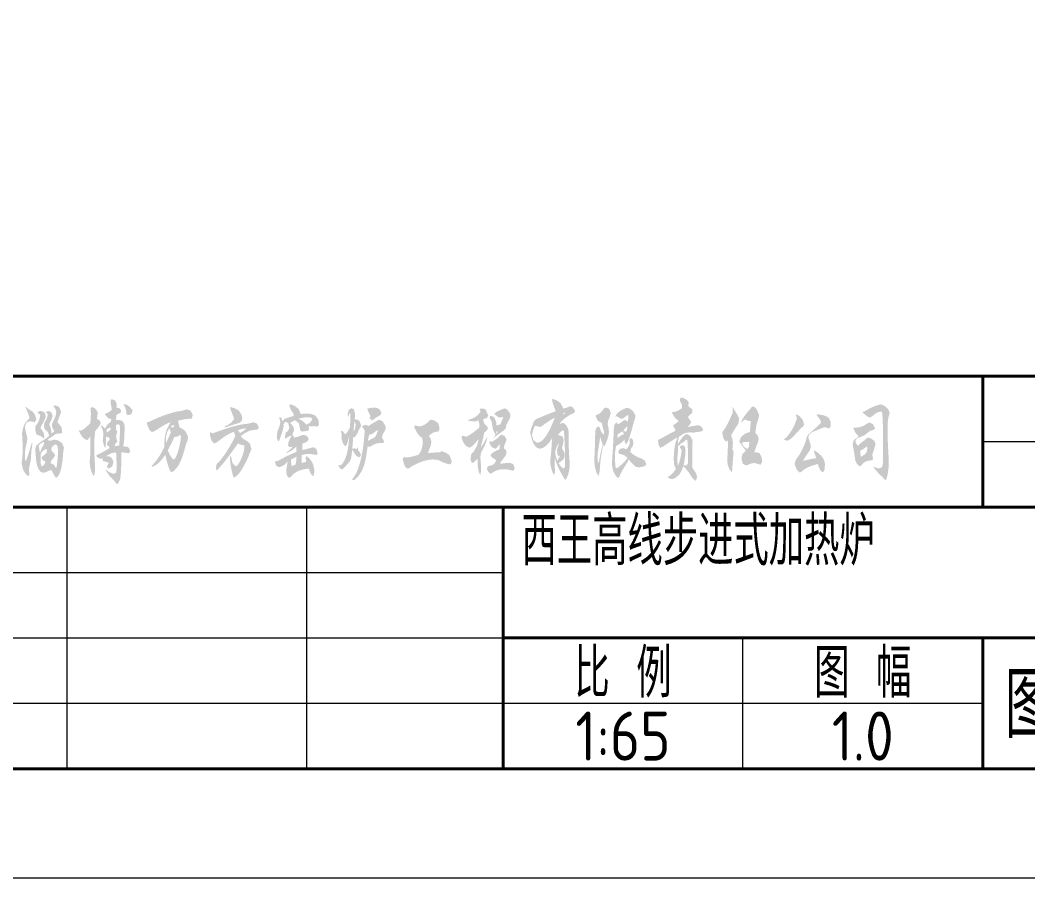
# Model space of a CAD drawing. Header units: millimetres. Extents: x 188205 to 604756, y -401673 to 15123.
# Drawn here: x 392002 to 398011, y -145146 to -140035 of the extents above; entities that cross this region are included whole.
import ezdxf
from ezdxf.enums import TextEntityAlignment as Align

# ---------------------------------------------------------------- set-up
doc = ezdxf.new("R2010")
doc.units = ezdxf.units.MM
doc.header["$LTSCALE"] = 500
for name, color, linetype, lineweight in [('SHI', 7, 'Continuous', 40), ('WEN', 3, 'Continuous', 20), ('XI', 2, 'Continuous', 20)]:
    doc.layers.add(name, color=color, linetype=linetype, lineweight=lineweight)
doc.styles.add('GB', font='gbenor.shx', dxfattribs={"bigfont": 'gbcbig.shx'})

# ---------------------------------------------------------------- blocks, each defined once
blk = doc.blocks.new('A$C2E9364A1')
h = blk.add_hatch(color=256)
h.paths.add_polyline_path([(118.2, 235.1), (114.1, 240.2), (115.4, 245.3), (117.7, 249.3), (128.1, 268.9), (133.4, 279.3), (135.9, 288.7), (130.6, 303.6), (128.6, 305.9), (115.6, 311), (106.2, 308.4), (101.7, 303.1), (107.3, 299.8), (113.1, 292.7), (113.1, 292), (108.5, 272.9), (107.8, 270.1), (99.6, 256.2), (94.1, 249.8), (92.5, 240.4), (92.8, 231.1), (96.6, 215.8), (105.5, 210.5), (113.6, 208.7), (121.2, 202.9), (126.8, 198.6), (130.3, 204.2), (126.3, 221.9)])
h.paths.add_polyline_path([(151.7, 251.6), (150.1, 256.4), (150.4, 258.2), (158.8, 274.4), (163.8, 290.2), (158.8, 304.6), (148.1, 310.2), (138.7, 307.9), (134.7, 304.4), (137.7, 302.9), (142.3, 300.6), (144, 295.3), (140.5, 280.8), (134.4, 269.1), (130.1, 262.8), (128.3, 250.6), (129.8, 237.1), (135.9, 232.3), (145.1, 223.2), (149.6, 208.7), (146.3, 205.9), (133.9, 196.3), (122, 188.7), (116.9, 185.4), (155.2, 188.2), (149.4, 189.4), (142.3, 191.5), (148.1, 196.5), (159.8, 204.2), (162.8, 205.9), (175.3, 215.8), (179.1, 217.6), (192.5, 218.1), (159.3, 218.4), (156.5, 237.9)])
h.paths.add_polyline_path([(189.5, 256.9), (184.1, 264.3), (187.2, 276.2), (196.3, 299.1), (198.1, 306.9), (198.1, 308.4), (191.2, 324.4), (186.7, 328.7), (173.5, 333.1), (168.7, 332.3), (166.9, 330), (168.9, 327.7), (175, 319.1), (178.8, 306.2), (175.8, 290.2), (175.5, 288.9), (168.4, 272.7), (167.1, 270.6), (160.3, 255.4), (162.8, 241.5), (167.9, 231.8), (170.4, 228.8), (167.6, 224.7), (159.3, 218.4), (192.5, 218.1), (200.9, 219.9), (202.9, 223.7), (200.4, 242.7), (199.6, 244.8)])
h.paths.add_polyline_path([(90.5, 296.5), (82.4, 307.4), (68.9, 315.8), (63.6, 319.6), (53.5, 327.5), (52.7, 326.2), (54, 322.9), (54.7, 321.9), (61.6, 304.6), (66.7, 290.2), (69.2, 283.3), (66.1, 276.7), (60.6, 271.7), (69.2, 268.4), (81.9, 266.6), (90, 264.3), (96.8, 273.9), (96.6, 278)])
h.paths.add_polyline_path([(59.8, 201.6), (55.2, 221.2), (53, 228.8), (50.4, 246.8), (50.4, 247.5), (56.8, 263.3), (69.2, 268.4), (60.6, 271.7), (50.9, 261.2), (45.3, 248.6), (41.3, 234.6), (38.2, 218.9), (39.8, 200.1), (39.8, 197.8), (40.5, 181.6), (40.8, 156.2), (40.8, 153.9), (40.3, 128.3), (39, 115.9), (37, 99.1), (52.7, 104.9), (51.2, 113.6), (50.4, 131.8), (50.4, 136.2), (52.4, 156.5), (53, 160.8), (57.3, 178.5), (60.1, 196.5)])
h.paths.add_polyline_path([(73.8, 108.2), (75, 116.6), (76, 135.9), (76, 140.7), (78.6, 159.5), (80.9, 176), (79.8, 181.8), (77.8, 178.5), (76.6, 173.7), (71.7, 156.7), (65.1, 136.4), (59.8, 119.7), (55.2, 107.5), (52.7, 104.9), (37, 99.1), (37.2, 94.3), (41.5, 75), (44.6, 67.4), (53.2, 52.7), (63.1, 43.8), (67.2, 46.1), (68.4, 51.1), (67.7, 58.8), (66.7, 70.2), (69.2, 85.7), (70, 88.7)])
h.paths.add_polyline_path([(209, 153.2), (210, 159.5), (210, 160.5), (203.4, 177), (177.3, 174.5), (183.6, 166.9), (186.2, 148.6), (185.7, 134.1), (183.6, 110.5), (181.9, 94), (180.1, 80.3), (177.5, 77.3), (104, 76.5), (105.2, 73.5), (157.5, 68.7), (160.3, 66.6), (161.8, 63.3), (169.9, 47.8), (175.8, 38.2), (178.6, 36.7), (188.5, 47.1), (194.3, 59.5), (199.9, 80.3), (201.1, 87.2), (204.2, 106.5), (206, 125.5), (206.7, 137.4)])
h.paths.add_polyline_path([(147.1, 65.4), (157.5, 68.7), (105.2, 73.5), (115.1, 61.3), (127.8, 57.2), (135.4, 59.8)], flags=17)
h.paths.add_polyline_path([(115.4, 93.5), (114.9, 99.6), (114.1, 120.2), (114.6, 130.8), (111.8, 138.7), (108.3, 157.7), (106.7, 167.6), (112.1, 176), (114.6, 177), (128.8, 184.9), (116.9, 185.4), (106.7, 177.3), (102.4, 173.2), (96.8, 169.1), (92.3, 152.6), (93.8, 138.7), (95.3, 120.9), (95.6, 112.8), (98.4, 93.5), (104, 76.5), (177.5, 77.3), (119.2, 82.6)])
h.paths.add_polyline_path([(177.3, 174.5), (203.4, 177), (199.6, 181.3), (186.7, 189.4), (184.6, 190.2), (171.5, 193), (164.9, 192), (155.2, 188.2), (116.9, 185.4), (128.8, 184.9), (127.3, 171.4), (126.8, 170.9), (119.2, 159.2), (139, 154.7), (140.2, 146.8), (138.7, 138.9), (127, 128.5), (117.4, 120.7), (122.2, 111), (122.5, 110.5), (134.7, 102.4), (134.9, 101.6), (128.6, 90), (119.2, 82.6), (177.5, 77.3), (172.7, 84.1), (169.4, 90.2), (155.5, 97.1), (157.7, 106.7), (158.3, 107.5), (169.2, 120.2), (173.5, 128), (169.2, 137.9), (161.3, 146.3), (158, 150.1), (158.8, 154.2), (160.3, 161), (164.3, 166.9), (175.5, 173.7)])
h.paths.add_polyline_path([(139, 154.7), (119.2, 159.2), (111.8, 138.7), (114.6, 130.8), (118.4, 140.5), (127, 150.6)], flags=17)
h = blk.add_hatch(color=256)
h.paths.add_polyline_path([(356.7, 251.6), (360.7, 260.2), (357.7, 269.9), (357.4, 270.9), (345, 278.3), (346, 284.6), (348.3, 301.6), (347.8, 305.7), (343.5, 313.3), (336.9, 321.9), (329.5, 325.2), (322.2, 326), (319.1, 320.4), (319.9, 314), (320.4, 298), (319.9, 283.6), (318.4, 261), (316.8, 259.5), (304.4, 247.5), (294, 238.2), (290.7, 235.6), (279, 229.5), (338.2, 228.3), (349.1, 241.5)])
h.paths.add_polyline_path([(338.2, 228.3), (279, 229.5), (275, 231.1), (271.9, 232.3), (270.9, 231.1), (278.3, 215.1), (283.4, 207.2), (293.5, 196.5), (304.7, 190.7), (306.7, 191.5), (317.9, 206.2), (335.9, 207.2)])
h.paths.add_polyline_path([(335.9, 207.2), (317.9, 206.2), (317.9, 189.9), (318.1, 170.2), (318.1, 151.6), (317.9, 135.4), (316.8, 120.2), (315.6, 104.2), (315.6, 101.1), (317.4, 81.9), (321.9, 63.6), (324.5, 56.7), (331.1, 44.5), (335.9, 52.4), (336.1, 52.9), (337.7, 72.5), (337.7, 73.2), (337.1, 89.5), (335.9, 112.8), (334.9, 128), (334.1, 147.6), (333.9, 167.4), (333.9, 169.4), (334.4, 187.4)])
h.paths.add_polyline_path([(439.7, 320.4), (438.6, 320.9), (425.2, 324.4), (426.5, 337.1), (426.5, 340.2), (418.9, 353.9), (406.9, 358.4), (401.6, 356.7), (400.8, 344.5), (403.4, 330.5), (405.7, 322.1), (405.2, 314), (389.9, 302.9), (380.5, 299.1), (378.8, 299.1), (377.2, 298.3), (379.5, 294.2), (393.5, 279), (403.6, 277.7), (403.1, 267.3), (397.5, 263.3), (431.3, 256.4), (437.4, 253.1), (439.7, 244.2), (439.4, 229.8), (438.9, 211), (437.9, 190.7), (436.6, 168.9), (432.3, 168.6), (418.1, 166.1), (452.6, 165.1), (455.6, 184.1), (456.7, 194), (457.9, 216.6), (458.2, 228), (458.7, 244.2), (457.7, 256.2), (450.3, 268.9), (439.7, 272.7), (423.7, 273.4), (424.4, 292.5), (428.5, 296.3), (441.7, 302.9), (444.2, 310)])
h.paths.add_polyline_path([(489.4, 316.1), (477.7, 329), (470.6, 333.8), (459.7, 338.6), (454.6, 336.9), (456.4, 332.3), (461.2, 324.4), (465.5, 308.4), (465.3, 303.1), (466.1, 298.3), (468.3, 295), (473.2, 293.7), (486.1, 297.3), (490.9, 309.5)])
h.paths.add_polyline_path([(384.3, 230), (387.6, 237.7), (378.3, 238.2), (372.9, 244.5), (361.3, 253.1), (362.8, 245), (368.1, 234.9), (371.7, 218.4), (385.9, 221.9)])
h.paths.add_polyline_path([(425.2, 214.8), (428.5, 226.2), (422.9, 235.1), (422.9, 252.4), (431.3, 256.4), (397.5, 263.3), (386.1, 251.6), (402.1, 243), (401.3, 233.8), (398.3, 231.6), (385.9, 221.9), (371.7, 218.4), (370.4, 200.9), (369.1, 189.7), (369.1, 189.2), (373.2, 170.7), (378.8, 158.2), (380, 160.8), (381.8, 176.2), (382.8, 205.7)])
h.paths.add_polyline_path([(386.1, 251.6), (378.3, 238.2), (387.6, 237.7), (402.1, 243)], flags=17)
h.paths.add_polyline_path([(423.7, 205.4), (425.2, 214.8), (382.8, 205.7), (395.8, 200.6), (397.8, 193), (388.4, 183.3), (386.6, 176), (386.9, 171.9), (395.8, 163.3), (395.3, 157.7), (380, 148.3), (365.6, 140.2), (423.7, 140), (424.7, 122.4), (425.5, 102.7), (425.7, 85.1), (425.7, 73.7), (424.2, 58), (414.8, 53.4), (442.2, 44.5), (443.5, 61.6), (444.5, 83.1), (445, 109.5), (445, 140.7), (445.2, 140.7), (481.3, 145), (477.7, 157), (469.6, 164.3), (467.6, 164.8), (452.6, 165.1), (418.1, 166.1), (420.9, 178), (428.8, 184.4), (426.2, 193)])
h.paths.add_polyline_path([(402.1, 136.4), (410.7, 138.7), (423.7, 140), (365.6, 140.2), (353.9, 134.4), (345, 130.8), (341.7, 126.3), (349.1, 118.9), (369.9, 116.9), (368.4, 109.5), (371.4, 104.9), (384.3, 101.9), (394.2, 97.6), (387.9, 88.4), (386.6, 84.1), (388.2, 78), (391.7, 75.5), (394, 75.5), (406.4, 82.1), (407.4, 83.4), (412.8, 100.1), (412.5, 103.9), (404.6, 119.2), (397.8, 123.7), (383.8, 125.5), (388.4, 129.3)])
h.paths.add_polyline_path([(369.9, 116.9), (349.1, 118.9), (362, 114.6)], flags=17)
h.paths.add_polyline_path([(440.4, 32.6), (442.2, 44.5), (414.8, 53.4), (412, 53.7), (398.6, 58.3), (391.5, 62.8), (378.5, 73), (380.3, 69.7), (389.9, 54.2), (399.8, 41), (410.2, 30.6), (415, 26.3), (424.7, 12.8), (427.5, 10.3), (428.8, 10.5), (438.1, 25.5)])
h.paths.add_polyline_path([(481.3, 145), (445.2, 140.7), (460.5, 140.2), (472.4, 137.2), (475.9, 136.4)])
h = blk.add_hatch(color=256)
h.paths.add_polyline_path([(1179.6, 298), (1178.6, 302.4), (1171.2, 317.6), (1159.8, 328.2), (1147.9, 334.6), (1136.7, 337.6), (1132.9, 333.8), (1137, 320.6), (1139.5, 315.3), (1149.4, 300.1), (1151.4, 290.9), (1150.2, 290.4), (1134.4, 284.8), (1123.8, 281.8), (1112.3, 277.5), (1156, 272.9), (1156.2, 272.9), (1167.9, 263.3), (1172.7, 258.7), (1175.5, 244.2), (1178.3, 229.5), (1185.4, 226), (1186.7, 226), (1200.7, 228.3), (1212.6, 231.1), (1213.8, 234.6), (1211.8, 247.3), (1230.3, 247.8), (1235.9, 249.1), (1204, 254.1), (1202.9, 254.7), (1191.5, 265.8), (1186.7, 269.6), (1170.2, 279), (1171, 279), (1185.7, 282.3), (1199.1, 284.3), (1212.1, 284.8), (1244.8, 284.8), (1236.4, 293.5)])
h.paths.add_polyline_path([(1109, 242.7), (1110.1, 250.1), (1108.5, 255.7), (1116.9, 266.6), (1105.8, 268.1), (1099.7, 282.6), (1094.1, 286.4), (1092, 283.1), (1094.1, 273.4), (1096.4, 264.8), (1092.3, 246.5), (1091.8, 245), (1085.2, 228.5), (1084.4, 227.2), (1081.9, 207.7), (1082.4, 196.8), (1088, 185.9), (1090, 187.2), (1091.8, 189.4), (1097.9, 206.9), (1105.8, 230.8)])
h.paths.add_polyline_path([(1152.9, 233.1), (1149.1, 246.8), (1141, 256.9), (1136.7, 261.8), (1141.3, 264.8), (1156, 272.9), (1112.3, 277.5), (1105.8, 268.1), (1116.9, 266.6), (1120.7, 264.3), (1128.6, 260.7), (1131.6, 248.6), (1132.9, 242), (1129.1, 230.3), (1118.9, 221.9), (1118.7, 221.7), (1114.9, 204.7), (1116.4, 196.5), (1120, 198.3), (1126.6, 203.4), (1140.8, 210.5), (1145.8, 215.1), (1147.1, 220.4), (1150.7, 224.7)])
h.paths.add_polyline_path([(1252.4, 274.4), (1244.8, 284.8), (1212.1, 284.8), (1223.2, 282.6), (1227, 275.5), (1218.9, 264), (1216.1, 261.5), (1204, 254.1), (1235.9, 249.1), (1241.3, 247.5), (1246.8, 246), (1251.7, 248.6), (1254.2, 255.7)])
h.paths.add_polyline_path([(1223.2, 298), (1215.6, 298.8), (1201.4, 299.3), (1193, 299.3), (1179.6, 298), (1236.4, 293.5)], flags=17)
h.paths.add_polyline_path([(1205.7, 207.7), (1203.7, 209), (1190.5, 212.8), (1185.2, 211.8), (1180.9, 209.7), (1167.9, 204.9), (1153.7, 200.9), (1212.8, 195.8)], flags=17)
h.paths.add_polyline_path([(1206.5, 185.1), (1212.8, 195.8), (1153.7, 200.9), (1145.8, 215.1), (1140.8, 210.5), (1141.3, 206.9), (1133.9, 193), (1129.3, 181.8), (1127.8, 168.1), (1161.3, 164.6), (1161.6, 162.5), (1162.6, 143), (1185.9, 150.1), (1186.7, 163.3), (1185.9, 176.8), (1195.1, 179.5)])
h.paths.add_polyline_path([(1161.3, 164.6), (1146.6, 164.3), (1141, 157), (1126.8, 144.5), (1121.2, 138.7), (1123.5, 138.2), (1124.3, 138.4), (1138.2, 146), (1149.9, 154.2)])
h.paths.add_polyline_path([(1127.8, 168.1), (1135.2, 162.8), (1146.6, 164.3), (1161.3, 164.6)])
h.paths.add_polyline_path([(1201.2, 133.9), (1213.3, 134.9), (1248.9, 135.6), (1248.9, 136.7), (1244, 154.2), (1233.1, 162.5), (1185.9, 150.1), (1162.6, 143), (1150.2, 137.9), (1135.4, 131.3), (1121.7, 125), (1162.6, 123), (1162.1, 109.8), (1158.8, 91.2), (1183.1, 97.8), (1183.1, 109), (1183.9, 130.1), (1186.4, 130.6)])
h.paths.add_polyline_path([(1150.7, 117.4), (1162.6, 123), (1121.7, 125), (1109.3, 118.6), (1097.6, 112.6), (1087.2, 106.5), (1082.4, 104.7), (1125.8, 103.2), (1125.3, 94), (1121.5, 74.5), (1120.2, 63.8), (1120.2, 61.6), (1124.3, 43.8), (1133.2, 36.2), (1143.6, 44.5), (1146.6, 48.6), (1155.2, 56.5), (1166.1, 63.1), (1179.3, 68.1), (1194.8, 72.2), (1212.8, 74.7), (1143.1, 84.4), (1141.5, 91.2), (1139.2, 111.3)])
h.paths.add_polyline_path([(1125.8, 103.2), (1082.4, 104.7), (1079.9, 105.4), (1077.8, 106.2), (1074.3, 101.6), (1079.1, 86.7), (1090, 80.3), (1092.6, 80.6), (1106.5, 85.9), (1114.4, 91.2)])
h.paths.add_polyline_path([(1225.3, 102.9), (1215.6, 116.1), (1214.9, 116.9), (1203.4, 126), (1200.1, 119.2), (1201.4, 101.1), (1196.8, 100.9), (1183.1, 97.8), (1158.8, 91.2), (1151.7, 88.2), (1143.1, 84.4), (1212.8, 74.7), (1216.6, 62.8), (1223.5, 49.4), (1230.8, 43.3), (1231.6, 43.5), (1235.7, 59.8), (1234.9, 72.5), (1230.6, 91.2)])
h.paths.add_polyline_path([(1248.9, 135.6), (1213.3, 134.9), (1219.7, 134.6), (1232.6, 132.6), (1244.8, 130.3)], flags=17)
h = blk.add_hatch(color=256)
h.paths.add_polyline_path([(2254.7, 319.9), (2251.4, 328.7), (2243.3, 342.7), (2238.7, 347), (2225.5, 355.1), (2224.3, 355.4), (2211.3, 359.5), (2208.5, 356.9), (2212.3, 341.2), (2213.1, 338.6), (2219.5, 321.9), (2223.8, 309.5), (2217.2, 306.9), (2204.5, 302.1), (2191, 296.8), (2176.6, 290.9), (2254.5, 293.5), (2256.2, 301.6), (2261.3, 303.6), (2301.2, 304.4), (2302.9, 311.5)])
h.paths.add_polyline_path([(2283.1, 330), (2281.6, 329.8), (2281.6, 329.5), (2272, 325.2), (2254.7, 319.9), (2302.9, 311.5), (2294.8, 324.4)])
h.paths.add_polyline_path([(2203, 273.2), (2220.2, 283.8), (2274.5, 289.4), (2285.2, 295.8), (2295.3, 300.6), (2301.2, 304.4), (2261.3, 303.6), (2262.3, 302.4), (2254.5, 293.5), (2176.6, 290.9), (2142.8, 276.7), (2133.2, 265.8), (2129.9, 254.1), (2142.1, 249.8), (2149.9, 247.5), (2159.6, 245), (2169, 249.1), (2169.7, 249.8), (2177.8, 256.2), (2188.7, 263.8)])
h.paths.add_polyline_path([(2137.2, 246.5), (2142.1, 249.8), (2129.9, 254.1), (2123.5, 239.4), (2120, 223.7), (2120.7, 216.1), (2126.1, 195), (2132.2, 178.8), (2148.9, 180.8), (2145.9, 181.1), (2133.9, 190.2), (2132.2, 193), (2127.1, 209.5), (2127.1, 212.3), (2131.1, 231.1)])
h.paths.add_polyline_path([(2197.1, 181.3), (2209, 198.3), (2182.9, 206.2), (2171.5, 192), (2160.1, 183.6), (2148.9, 180.8), (2132.2, 178.8), (2140.5, 165.8), (2146.4, 160.5), (2159.1, 156.2), (2163.6, 156.5), (2174.3, 160.5), (2185.4, 168.9)])
h.paths.add_polyline_path([(2268.2, 249.8), (2259.3, 259.2), (2250.2, 261.8), (2240.5, 255.4), (2209, 254.9), (2201.4, 238.2), (2193.6, 223.2), (2185.4, 209.7), (2232.9, 210.2), (2233.7, 212), (2243.8, 225.2), (2253.5, 231.6), (2275.3, 236.6)])
h.paths.add_polyline_path([(2277.6, 220.7), (2275.3, 236.6), (2253.5, 231.6), (2257, 228.3), (2257.3, 228), (2258.5, 216.1), (2260.3, 188.2), (2260.8, 178), (2261.6, 157.7), (2261.8, 138.2), (2262.1, 119.7), (2261.8, 94.3), (2261.3, 81.1), (2257.8, 74.5), (2280.1, 70.9), (2281.6, 89.2), (2281.6, 91.5), (2280.3, 113.1), (2279.1, 127.5), (2278.1, 146.3), (2278.1, 146.8), (2277.3, 164.1), (2277.3, 186.4), (2277.3, 204.9)])
h.paths.add_polyline_path([(2249.9, 270.6), (2261.6, 280.3), (2274.5, 289.4), (2220.2, 283.8), (2216.4, 273.2), (2209, 254.9), (2240.5, 255.4), (2245.6, 266.6)], flags=17)
h.paths.add_polyline_path([(2228.6, 165.8), (2236.5, 178.8), (2208.5, 188.7), (2206.8, 160.5), (2205.2, 138.7), (2203.7, 123.5), (2202.4, 114.3), (2201.4, 100.1), (2202.2, 92.3), (2207.3, 70.7), (2210.3, 60.3), (2216.9, 49.4), (2221, 58.3), (2221, 58.8), (2220.2, 80.1), (2220.2, 82.6), (2219.5, 101.9), (2219.2, 122.2), (2224.8, 122.2), (2222, 138.9), (2222.7, 148.1)])
h.paths.add_polyline_path([(2280.1, 70.9), (2257.8, 74.5), (2248.1, 80.3), (2245.1, 83.1), (2235.7, 97.6), (2238.5, 98.9), (2230.9, 106.7), (2224.8, 122.2), (2219.2, 122.2), (2223.5, 107.2), (2230.1, 89.2), (2231.9, 85.1), (2239.2, 69.4), (2248.1, 52.7), (2254.2, 41.8), (2261.1, 30.6), (2263.9, 28.6), (2266.4, 30.3), (2274.8, 49.4), (2275.5, 51.7)])
h.paths.add_polyline_path([(2259, 118.4), (2261.1, 130.1), (2240.8, 127.8), (2241.5, 127), (2240.8, 124.5), (2230.9, 106.7), (2238.5, 98.9), (2250.7, 107.5)])
h.paths.add_polyline_path([(2252.7, 152.4), (2249.1, 157.7), (2251.2, 164.6), (2253.7, 173.2), (2256.5, 190.7), (2256.5, 192), (2251.9, 206.2), (2239.2, 211), (2232.9, 210.2), (2185.4, 209.7), (2182.9, 206.2), (2209, 198.3), (2208.5, 188.7), (2236.5, 178.8), (2237, 177.3), (2233.2, 166.6), (2229.1, 150.1), (2231.1, 134.1), (2235.7, 124.7), (2238.5, 126.3), (2240.8, 127.8), (2261.1, 130.1), (2258.5, 143)])
h = blk.add_hatch(color=256)
h.paths.add_polyline_path([(2824.1, 241.5), (2763.7, 244.2), (2764.2, 245.3), (2775.2, 257.2), (2777.9, 264), (2777.4, 267.8), (2768.1, 281.8), (2765.8, 286.1), (2772.9, 294.2), (2782, 300.8), (2784, 308.4), (2783.3, 316.3), (2780, 320.6), (2773.1, 325.2), (2768.1, 329.3), (2767, 332.6), (2767.8, 337.1), (2768.6, 344), (2766.3, 350.8), (2754.1, 360), (2753.1, 360.5), (2740.4, 365.5), (2734.1, 362.5), (2732, 354.4), (2737.3, 341.9), (2741.9, 333.3), (2741.2, 321.4), (2721.9, 310), (2710.7, 306.9), (2699, 305.4), (2706.9, 290.4), (2715.3, 279.5), (2727.5, 268.9), (2723.6, 265.8), (2712.7, 256.4), (2707.2, 254.1), (2704.1, 251.4), (2712.2, 237.1), (2714.5, 229.5), (2708.4, 226.5), (2691.4, 217.9), (2677.5, 210.2), (2666.6, 204.2), (2658.9, 199.3), (2650.1, 195.3), (2644.2, 192.2), (2643, 187.4), (2645.2, 171.7), (2652.3, 159.5), (2664.3, 165.1), (2669.1, 168.4), (2678.5, 175), (2690.7, 182.8), (2705.1, 192.2), (2722.4, 202.9), (2728.2, 202.9), (2731, 206.4), (2743.9, 215.8), (2747.8, 217.6), (2760.4, 221.2), (2776.2, 223.2), (2801, 224.5), (2812.2, 225.2), (2814.5, 225.2), (2825.1, 228.5), (2827.2, 235.1)])
h.paths.add_polyline_path([(2817.3, 248.3), (2808.7, 251.6), (2803.8, 251.4), (2787.6, 249.1), (2775.4, 246.8), (2763.7, 244.2), (2824.1, 241.5)], flags=17)
h.paths.add_polyline_path([(2801, 224.5), (2776.2, 223.2), (2787.8, 221.4)], flags=17)
h.paths.add_polyline_path([(2783, 150.9), (2783, 164.8), (2784.3, 183.3), (2784, 191.5), (2776.2, 206.4), (2772.9, 209.5), (2761.2, 215.8), (2757.6, 215.1), (2748.8, 208.5), (2737.6, 195.5), (2761.7, 194.5), (2763.2, 189.4), (2764, 181.3), (2765.3, 156.2), (2765.3, 154.2), (2765.8, 135.4), (2766, 115.6), (2766.3, 94.8), (2761.2, 93), (2762, 92), (2763.7, 87.2), (2724.4, 86.4), (2746.7, 85.1), (2755.4, 75.5), (2766.5, 61.8), (2775.9, 48.6), (2784, 35.9), (2792.2, 27.8), (2798.2, 24.8), (2802.8, 38.2), (2799.8, 53.4), (2795.7, 60.5), (2783.8, 77.8), (2784, 93.8)])
h.paths.add_polyline_path([(2754.6, 130.3), (2755.6, 148.3), (2753.3, 164.1), (2743.9, 170.9), (2735.6, 168.4), (2732.5, 161), (2736.3, 155.7), (2740.1, 148.3), (2739.9, 145), (2736.1, 123), (2735.8, 121.7), (2731, 102.9), (2724.4, 86.4), (2763.7, 87.2), (2762.7, 87.2), (2747.5, 87.4), (2750.3, 100.9), (2753.3, 120.7)], flags=17)
h.paths.add_polyline_path([(2740.4, 67.1), (2746.7, 85.1), (2724.4, 86.4), (2723.9, 87.7), (2722.1, 107.5), (2722.1, 115.3), (2723.6, 134.1), (2725.2, 152.6), (2724.7, 165.3), (2725.4, 166.6), (2724.7, 176), (2724.4, 187.4), (2728.2, 202.9), (2722.4, 202.9), (2720.1, 196.8), (2714.5, 178.5), (2710.7, 160.5), (2709.4, 150.9), (2707.9, 131.8), (2707.4, 110.3), (2707.4, 109.3), (2709.2, 90), (2716.3, 73.2), (2708.2, 61.8), (2697.3, 49.6), (2687.1, 43), (2682.3, 39.7), (2688.1, 34.9), (2698.5, 31.4), (2700.6, 31.6), (2713, 35.7), (2725.7, 45.6), (2731.8, 52.7)])
h.paths.add_polyline_path([(2760.2, 193.8), (2761.7, 194.5), (2737.6, 195.5), (2724.7, 176), (2725.4, 166.6), (2736.8, 177), (2747.8, 183.3)], flags=17)
h = blk.add_hatch(color=256)
h.paths.add_polyline_path([(3539.7, 303.9), (3551.9, 307.9), (3495, 312.5), (3483.4, 307.2), (3480.3, 305.4), (3480.6, 304.9), (3492.8, 293.5), (3500.1, 288.1), (3511.3, 283.3), (3511.5, 283.3), (3524, 291.7), (3527.8, 295.3)])
h.paths.add_polyline_path([(3570.9, 330.8), (3568.9, 332), (3556.7, 337.6), (3547.8, 335.9), (3531.1, 330.5), (3524.2, 327.7), (3510.5, 321.4), (3499.1, 315), (3495, 312.5), (3551.9, 307.9), (3558, 307.2), (3560.8, 304.4), (3562.5, 285.4), (3563, 277.2), (3563.6, 258.7), (3564.3, 235.6), (3564.3, 230.3), (3564.6, 210.5), (3564.6, 191), (3564.8, 171.4), (3564.6, 154.7), (3564.6, 134.6), (3564.6, 117.4), (3564.1, 104.7), (3563.3, 88.4), (3558.2, 78.8), (3546, 75), (3535.4, 67.6), (3544.8, 56.5), (3554.9, 46.8), (3562.3, 40), (3567.1, 34.1), (3573.7, 27), (3578.8, 32.1), (3584.1, 54.2), (3584.4, 56.7), (3587.2, 79.1), (3588.2, 94.8), (3588.2, 104.2), (3587.2, 124.7), (3586.1, 140.7), (3585.1, 162.8), (3584.1, 183.6), (3583.6, 202.6), (3583.1, 220.1), (3583.1, 236.4), (3583.6, 262), (3585.9, 281), (3589.2, 293.5), (3591.7, 301.6), (3587.2, 314.3), (3583.3, 320.1)])
h.paths.add_polyline_path([(3531.3, 238.2), (3531.1, 241.5), (3523, 256.2), (3521.2, 257.7), (3508.7, 263.5), (3496.3, 257.2), (3490.5, 252.9), (3476.5, 246.5), (3467.1, 243.7), (3454.7, 242), (3444.8, 241.5), (3443.3, 238.9), (3448.9, 226.2), (3452.2, 220.4), (3463.3, 208.7), (3463.8, 207.2), (3457.7, 200.1), (3447.6, 193.5), (3445.1, 191.7), (3440.5, 175.2), (3440.5, 170.9), (3444.3, 150.1), (3446.6, 138.9), (3448.9, 120.9), (3450.4, 109.3), (3457.7, 93.8), (3468.4, 83.4), (3475.5, 87.4), (3482.1, 95.6), (3482.4, 96.1), (3494.8, 104.2), (3499.4, 105.7), (3512.5, 108), (3514.8, 108), (3521.9, 110.3), (3523.5, 115.3), (3522.2, 122.2), (3473.7, 123), (3473, 125), (3470.7, 146.8), (3483.4, 154.7), (3485.7, 155.9), (3497.3, 164.3), (3498.8, 165.1), (3461, 167.6), (3457, 173.2), (3450.9, 187.2), (3458, 198.3), (3459, 199.1), (3472.2, 204.2), (3473.7, 204.4), (3486.9, 210.2), (3489, 211.5), (3500.9, 220.7), (3511.8, 229), (3524, 232.6)])
h.paths.add_polyline_path([(3534.1, 174), (3529.3, 187.2), (3527.8, 188.7), (3515.6, 197.8), (3515.3, 198.1), (3502.1, 201.6), (3495, 196.8), (3489, 190.5), (3488.7, 190.5), (3476.5, 181.6), (3472.5, 178), (3461, 167.6), (3498.8, 165.1), (3500.9, 159), (3496.8, 142), (3496.8, 141.7), (3488.7, 131.6), (3473.7, 123), (3522.2, 122.2), (3520.7, 129.3), (3522.2, 136.4), (3526.3, 149.1), (3530.1, 161.8), (3532.3, 168.1)])
h.paths.add_polyline_path([(3546, 75), (3543, 75.3), (3529.8, 80.8), (3524.5, 83.4), (3524, 82.6), (3524.2, 82.1), (3535.4, 67.6)], flags=17)
h = blk.add_hatch(color=256)
h.paths.add_polyline_path([(733.8, 279.5), (737.8, 294.5), (730.2, 309.2), (726.7, 312.5), (713.7, 317.1), (703.3, 314), (689.9, 310.2), (688.8, 310.2), (678.7, 309), (666, 306.4), (651.3, 302.6), (634, 297.3), (633.5, 297), (618.8, 292), (604.6, 286.6), (591.4, 281), (579.2, 275.5), (567.6, 269.6), (555.4, 265.1), (549, 264.3), (647.5, 264.3), (640.9, 254.4), (656.6, 253.6), (661.7, 249.8), (657.4, 242), (641.9, 240.2), (648.2, 223.7), (685.5, 212.8), (689.4, 205.7), (687.3, 187.2), (685.3, 176.5), (681.2, 157.7), (678.4, 147.6), (672.3, 130.3), (665.2, 115.1), (660.4, 111.8), (688.1, 105.2), (694.7, 121.9), (701, 142), (707.4, 165.1), (709.4, 172.7), (716.2, 190.5), (718, 200.6), (717, 209.2), (708.9, 225.5), (707.6, 227), (696.7, 236.6), (682.8, 243.5), (681.7, 250.6), (676.7, 270.6), (693.2, 274.4), (707.1, 277), (716, 277.7)])
h.paths.add_polyline_path([(621.1, 253.1), (634, 259.5), (647.5, 264.3), (549, 264.3), (551.6, 253.6), (557.1, 238.7), (564, 228.5), (570.3, 224.5), (571.4, 224.5), (579.5, 227.5), (592.7, 234.9), (610.9, 246.8)], flags=17)
h.paths.add_polyline_path([(681.5, 91.7), (688.1, 105.2), (660.4, 111.8), (654.6, 114.6), (646, 127), (635.3, 149.1), (640.4, 158.7), (650.3, 178), (628.5, 179.5), (627.7, 194.3), (628.7, 207.7), (633.3, 225), (641.9, 240.2), (657.4, 242), (647.5, 245.8), (656.6, 253.6), (640.9, 254.4), (632.8, 238.7), (626.9, 222.4), (623.6, 206.4), (621.9, 187.2), (621.6, 164.6), (617.3, 154.4), (609.2, 139.2), (625.7, 131.1), (626.9, 123.7), (631.2, 104.7), (636.6, 87.4), (639.6, 78), (645.5, 63.8), (651, 60.3), (652.6, 60.3), (662.5, 66.9), (675.6, 82.6)])
h.paths.add_polyline_path([(625.7, 131.1), (609.2, 139.2), (599, 122.4), (591.4, 111.5), (580.7, 98.1), (571.4, 88.2), (568.6, 83.6), (572.4, 81.9), (574.9, 82.6), (589.9, 91.2), (592.7, 93.3), (602.1, 101.9), (613, 114.6)])
h.paths.add_polyline_path([(662.5, 204.2), (674.4, 205.4), (681.7, 209.7), (685.5, 212.8), (648.2, 223.7), (628.5, 179.5), (650.3, 178), (657.6, 193.2)], flags=17)
h = blk.add_hatch(color=256)
h.paths.add_polyline_path([(936.5, 296.5), (936.2, 296.8), (927.1, 311), (923.6, 313.8), (909.9, 321.1), (904.5, 323.2), (892.3, 326), (890.3, 324.4), (895.4, 309.2), (897.4, 303.6), (903.8, 287.4), (906.8, 277.7), (906.6, 275.7), (894.9, 262.8), (893.9, 262), (881.7, 253.4), (868.8, 246.8), (867, 244.5), (870.3, 243), (929.9, 262.5), (937.8, 268.9), (940.6, 280.3)])
h.paths.add_polyline_path([(879.2, 212.8), (881.4, 214.1), (894.4, 220.7), (907.6, 225.5), (839.6, 226.2), (828.2, 222.2), (818.8, 218.4), (807.9, 215.6), (808.1, 211), (813.7, 192), (816, 186.4), (825.9, 177.3), (837.5, 183.1), (843.6, 187.7), (857.8, 198.3), (869.8, 206.7)])
h.paths.add_polyline_path([(813.9, 222.2), (810.6, 224.7), (807.9, 215.6), (818.8, 218.4), (816.2, 218.9)], flags=17)
h.paths.add_polyline_path([(923.1, 177.8), (899.5, 183.1), (890.3, 167.1), (879.4, 149.3), (869.5, 134.1), (859.1, 119.4), (849.5, 107), (840.6, 97.1), (859.6, 93), (870, 105.7), (881.2, 120.2), (883, 122.4), (891.3, 133.9), (901, 146.8), (911.4, 161.5)], flags=17)
h.paths.add_polyline_path([(859.6, 93), (840.6, 97.1), (838.3, 97.8), (834, 88.2), (832.5, 73), (835.3, 67.6), (838.3, 69.2), (839.6, 70.4), (852.5, 84.4)])
h.paths.add_polyline_path([(942.1, 198.1), (934, 207.2), (938.8, 211.3), (951.2, 219.9), (931.9, 220.7), (921.8, 231.1), (926.4, 233.1), (940.8, 237.4), (952.5, 238.9), (881.2, 240.4), (869.3, 236.6), (853.3, 231.1), (839.6, 226.2), (907.6, 225.5), (907.1, 219.9), (912.4, 208.7), (907.1, 197.6), (899.5, 183.1), (923.1, 177.8), (926.9, 175), (940.1, 170.9), (948.2, 169.6), (949.4, 164.1), (947.2, 148.3), (945.6, 142), (940.1, 124), (936.8, 115.9), (928.6, 99.9), (919.5, 85.9), (914.9, 84.1), (895.6, 73.2), (899.5, 55.7), (904.3, 40), (907.6, 37.7), (907.8, 37.7), (920.3, 47.1), (925.8, 52.9), (935.2, 65.9), (946.1, 84.1), (950.2, 91.7), (959.6, 110), (964.7, 121.4), (969.5, 135.1), (976.3, 149.1), (977.9, 155.4), (973, 173.2), (971.8, 175.5), (960.9, 186.4), (956, 188.9)])
h.paths.add_polyline_path([(902.8, 93), (898.7, 102.4), (895.1, 123.2), (892.9, 128.5), (890.1, 118.1), (890.6, 109.5), (893.1, 88.2), (895.6, 73.2), (914.9, 84.1), (914.2, 84.1)], flags=17)
h.paths.add_polyline_path([(1001.7, 256.9), (998.7, 259.7), (985.5, 264), (976.8, 261.8), (976.1, 261.2), (961.9, 258), (949.9, 256.7), (936.8, 254.7), (923.3, 252.1), (909.6, 248.8), (895.6, 245), (881.2, 240.4), (952.5, 238.9), (955.3, 237.9), (954.3, 235.6), (944.9, 228.5), (944.6, 228.3), (931.9, 220.7), (951.2, 219.9), (963.9, 226.7), (977.9, 231.3), (990.5, 233.1), (1005, 235.1), (1008.1, 243.7)])
h = blk.add_hatch(color=256)
h.paths.add_polyline_path([(1401.9, 294.5), (1401.9, 299.3), (1397.8, 316.6), (1387.7, 322.1), (1376.2, 314.8), (1376, 314), (1380.6, 301.3), (1382.6, 299.8), (1383.4, 284.1), (1383.4, 281.5), (1382.6, 264.3), (1380.8, 241.2), (1377.8, 236.1), (1369.4, 222.2), (1363.1, 215.6), (1347.8, 209.7), (1378.3, 208), (1394, 203.1), (1398.6, 202.4), (1400.4, 202.6), (1410.2, 215.6), (1413.5, 223.2), (1395.8, 226.2), (1396.3, 230.5), (1398.1, 251.6), (1400.1, 268.9), (1419.9, 269.6), (1414.8, 273.7), (1400.9, 276.7)])
h.paths.add_polyline_path([(1376, 314), (1371.9, 296), (1373.7, 284.6), (1375.7, 290.2), (1377.8, 298.3), (1380.6, 301.3)], flags=17)
h.paths.add_polyline_path([(1426.7, 250.8), (1426.5, 253.6), (1419.9, 269.6), (1400.1, 268.9), (1404.7, 254.7), (1402.4, 237.4), (1395.8, 226.2), (1413.5, 223.2), (1419.9, 237.4), (1424.7, 243.5)], flags=17)
h.paths.add_polyline_path([(1358.7, 218.4), (1352.1, 227.8), (1347.3, 229.5), (1344.5, 225.5), (1346.3, 220.4), (1347.8, 209.7), (1363.1, 215.6)])
h.paths.add_polyline_path([(1378.3, 208), (1347.8, 209.7), (1347.3, 204.9), (1346.6, 201.4), (1346.6, 198.6), (1351.9, 179.5), (1352.9, 177), (1362.3, 165.8), (1365.8, 168.4), (1371.9, 182.3)])
h.paths.add_polyline_path([(1394, 203.1), (1378.3, 208), (1377.3, 191.7), (1375.2, 170.4), (1372.2, 151.1), (1368.4, 134.1), (1363.6, 119.7), (1358.7, 108), (1349.3, 92.8), (1340.7, 87.7), (1334.1, 87.2), (1338.7, 77.8), (1347.6, 70.7), (1351.1, 72), (1364.6, 84.9), (1373.5, 95.6), (1382.3, 106.7), (1384.1, 110.3), (1387.7, 125.5), (1390.5, 151.4), (1409.2, 153.9), (1391, 155.7), (1391.7, 165.6), (1393.5, 186.4)])
h.paths.add_polyline_path([(1414.8, 150.1), (1412.8, 164.3), (1409.2, 153.9), (1390.5, 151.4), (1399.1, 139.2), (1408, 126.3), (1417.4, 121.4), (1423.7, 124), (1426.2, 130.3), (1425.2, 135.6)], flags=17)
h.paths.add_polyline_path([(1338.2, 88.4), (1335.6, 89), (1334.1, 87.2), (1340.7, 87.7)])
h.paths.add_polyline_path([(1401.6, 157.7), (1391, 155.7), (1409.2, 153.9)], flags=16)
h.paths.add_polyline_path([(1510.2, 302.9), (1502.6, 317.1), (1495.3, 321.9), (1480.8, 324.4), (1478.8, 324.4), (1464.6, 322.7), (1453.4, 320.4), (1452.1, 318.3), (1455.9, 309.5), (1458.2, 304.9), (1465.8, 287.1), (1459.7, 279.8), (1465.6, 278.3), (1469.9, 272.2), (1479.8, 277), (1489.9, 284.3), (1499.8, 289.7), (1507.4, 295)])
h.paths.add_polyline_path([(1447.3, 254.1), (1443.7, 252.9), (1434.1, 250.1), (1430.3, 247.5), (1456.7, 248.3)], flags=17)
h.paths.add_polyline_path([(1528.2, 240.2), (1527.5, 246), (1519.1, 262.5), (1513.3, 269.1), (1501.6, 274.7), (1497.3, 272.9), (1497, 272.7), (1483.6, 265.1), (1482.1, 264.3), (1470.1, 257.4), (1456.7, 248.3), (1430.3, 247.5), (1434.1, 242), (1442, 231.1), (1440.7, 213.5), (1438.7, 191.5), (1436.4, 170.7), (1433.6, 151.4), (1430.5, 133.4), (1427.2, 116.9), (1423.2, 101.6), (1422.9, 99.9), (1416.1, 77.8), (1409, 59.8), (1401.6, 45.6), (1394, 35.7), (1389.9, 29.6), (1394.8, 27.8), (1401.6, 28.8), (1412, 39.2), (1417.9, 46.6), (1427.2, 61), (1432.1, 70.2), (1438.9, 87.4), (1442.7, 100.4), (1447, 119.9), (1448.1, 125.5), (1450.8, 143.8), (1453.9, 165.1), (1472.7, 168.9), (1474.2, 170.2), (1487.9, 176.8), (1494, 178.3), (1507.4, 179.5), (1513.8, 179.5), (1519.1, 180.8), (1520.9, 184.9), (1520.9, 186.6), (1455.4, 187.9), (1455.7, 194.3), (1460.2, 212.8), (1473.4, 216.6), (1485.9, 226.7), (1494.2, 231.8)])
h.paths.add_polyline_path([(1516.3, 216.1), (1524.4, 229.5), (1528.2, 240.2), (1494.2, 231.8), (1495.8, 230.3), (1494.2, 224.5), (1485.1, 203.9), (1483.1, 202.9), (1471.9, 197.3), (1455.4, 187.9), (1520.9, 186.6), (1512.3, 203.4)], flags=17)
h.paths.add_polyline_path([(1472.7, 168.9), (1453.9, 165.1), (1463, 164.1)], flags=17)
h = blk.add_hatch(color=256)
h.paths.add_polyline_path([(1948.2, 292), (1942.4, 303.1), (1936.8, 317.1), (1924.1, 320.6), (1914.4, 319.9), (1912.9, 317.1), (1914.4, 312.8), (1916, 308.7), (1915.2, 305.1), (1903, 292), (1893.9, 285.6), (1881.2, 279), (1865.7, 273.4), (1907.3, 271.9), (1911.9, 255.4), (1911.4, 243), (1904.5, 236.6), (1892.9, 227.2), (1879.4, 217.6), (1866.2, 209.2), (1857.6, 204.9), (1838.6, 200.1), (1838.6, 199.6), (1907.6, 195.3), (1906.8, 187.7), (1902.5, 170.4), (1897.4, 160.3), (1917.2, 162), (1918, 166.3), (1923.1, 185.1), (1926.9, 199.8), (1930.7, 221.4), (1934, 223.4), (1944.1, 233.3), (1946.2, 243), (1940.1, 251.4), (1932.5, 256.2), (1932, 258.2), (1926.1, 276.7), (1930.2, 277.5), (1942.6, 282.3)])
h.paths.add_polyline_path([(1907.3, 271.9), (1865.7, 273.4), (1864.2, 271.1), (1872.3, 269.6), (1879.9, 268.4), (1891.4, 267.3), (1893.4, 267.3)], flags=17)
h.paths.add_polyline_path([(1907.6, 195.3), (1838.6, 199.6), (1845.7, 182.6), (1849.2, 176.2), (1858.9, 165.1), (1871.1, 160.5), (1872.3, 160.8), (1885, 168.9), (1886, 169.6), (1895.4, 180.3)])
h.paths.add_polyline_path([(1857.6, 204.9), (1850, 207.2), (1843.9, 209.5), (1840.1, 207.2), (1838.6, 200.1)])
h.paths.add_polyline_path([(1926.9, 156.2), (1931.2, 163.8), (1938.6, 181.6), (1940.1, 185.4), (1944.1, 202.4), (1943.9, 203.4), (1936.8, 193), (1934.7, 188.7), (1926.1, 173.7), (1917.2, 162), (1897.4, 160.3), (1887.3, 142.7), (1878.4, 134.9), (1875.4, 115.3), (1902.3, 113.6), (1903.8, 110.5), (1903.8, 98.9), (1905.6, 78.3), (1908.6, 62.8), (1915, 46.8), (1917.5, 59.8), (1917.7, 62.1), (1918.3, 81.3), (1918.3, 82.4), (1917, 101.9), (1916.7, 103.4), (1915.5, 123), (1918, 138.9), (1918.5, 140)])
h.paths.add_polyline_path([(1897.2, 108), (1902.3, 113.6), (1875.4, 115.3), (1875.6, 109.8), (1881, 97.6), (1888.1, 99.9)], flags=17)
h.paths.add_polyline_path([(1980.4, 264.3), (1974.8, 280.3), (1970.8, 285.4), (1958.6, 290.9), (1955, 288.7), (1953.5, 282.3), (1957.1, 274.7), (1961.6, 268.9), (1962.7, 257.7), (1962.7, 256.7), (1966.5, 237.9), (1969.3, 230), (1981.7, 228.5), (1986.3, 223.2), (1980.9, 216.8), (1977.9, 212.8), (1970, 201.6), (1966.5, 195.8), (1967, 195.8), (1975.1, 203.9), (1980.4, 208.7), (1993.1, 217.6), (1994.4, 218.6), (2006.3, 227), (2013.9, 233.3), (2020, 240.2), (1981.4, 251.4)])
h.paths.add_polyline_path([(2035.5, 302.9), (2025.8, 315.8), (2014.7, 321.1), (2007.1, 318.3), (1996.9, 313.5), (1994.1, 312.8), (1980.9, 306.4), (1973.1, 298.8), (1976.9, 294.5), (1985, 288.1), (2008.6, 286.4), (2009.1, 284.8), (2004.3, 272.9), (1997.4, 256.4), (1994.6, 254.9), (1981.4, 251.4), (2020, 240.2), (2021.8, 254.1), (2029.1, 267.1), (2035.7, 279.8), (2039, 290.4)])
h.paths.add_polyline_path([(2007.1, 286.1), (2008.6, 286.4), (1985, 288.1), (1994.9, 283.1)], flags=17)
h.paths.add_polyline_path([(1981.7, 228.5), (1969.3, 230), (1977.9, 212.8), (1980.9, 216.8), (1979.9, 218.9)], flags=17)
h.paths.add_polyline_path([(2022.8, 193), (2022.8, 193.5), (2015.2, 207.7), (2013.9, 208.7), (2000.7, 213.3), (1991.6, 205.4), (1987, 199.8), (1986.5, 199.3), (1973.6, 190.7), (1961.9, 184.1), (2019.2, 182.6)])
h.paths.add_polyline_path([(2019.2, 182.6), (1961.9, 184.1), (1958.9, 185.9), (1956.6, 187.9), (1954, 185.9), (1952.8, 180.3), (1953, 178), (1994.1, 173.7), (1995.4, 168.4), (1993.4, 153.2), (1980.2, 147.8), (1969.8, 142.2), (1960.1, 134.9), (1957.1, 128), (1964.2, 119.2), (1975.9, 112.6), (1980.2, 106.7), (1972.3, 94.8), (1969.5, 92), (1957.3, 86.4), (1952.8, 86.4), (1948.2, 85.1), (1944.1, 80.3), (1942.6, 73.2), (2009.3, 71.7), (2017, 71.7), (2029.4, 70.7), (2031.9, 70.2), (2046.4, 66.1), (2053.2, 68.1), (2056.3, 76.3), (2051.2, 90), (2048.7, 93.5), (1996.7, 94), (1999.2, 102.4), (2004, 107.5), (2014.4, 121.7), (2019.8, 129.3), (2022.8, 140), (2020.3, 150.9), (2012.1, 157), (2013.9, 171.7)])
h.paths.add_polyline_path([(1991.3, 170.9), (1994.1, 173.7), (1953, 178), (1961.1, 163.6), (1963.2, 161.8), (1975.6, 156.2), (1980.7, 157.7)], flags=17)
h.paths.add_polyline_path([(2035.2, 98.3), (2027.4, 97.8), (2014.2, 96.6), (1996.7, 94), (2048.7, 93.5)], flags=17)
h.paths.add_polyline_path([(2009.3, 71.7), (1942.6, 73.2), (1947.4, 61.3), (1955.8, 53.4), (1963.4, 56.5), (1973.1, 62.8), (1985.7, 68.4), (1995.1, 70.7)])
h = blk.add_hatch(color=256)
h.paths.add_polyline_path([(2444.8, 284.6), (2449.1, 300.8), (2448.8, 305.9), (2442, 319.9), (2441.2, 320.4), (2428.3, 324.7), (2419.9, 319.1), (2419.1, 317.1), (2408.7, 303.9), (2403.4, 299.8), (2390.2, 293.7), (2387.2, 290.4), (2393.3, 276.2), (2397.8, 269.4), (2410.5, 262.8), (2413.8, 261), (2414.3, 255.4), (2416.1, 244.2), (2420.4, 230.8), (2422.7, 220.7), (2420.4, 214.8), (2440.2, 210.2), (2442.2, 226.2), (2439.4, 245), (2436.7, 256.9), (2439.2, 271.9)])
h.paths.add_polyline_path([(2440.2, 210.2), (2420.4, 214.8), (2413.3, 219.9), (2407.2, 233.1), (2407, 236.6), (2400.1, 248.3), (2392.8, 243.5), (2387.2, 233.1), (2386.7, 229.8), (2385.4, 208), (2406, 203.9), (2410.3, 191.5), (2416.6, 173.2), (2412.8, 158.7), (2408.5, 140.5), (2404.7, 121.4), (2401.1, 101.6), (2399.1, 97.8), (2406.2, 92.8), (2407.5, 107.5), (2410, 125.2), (2413.6, 146), (2418.1, 169.9), (2426, 170.7), (2434.4, 190.7)])
h.paths.add_polyline_path([(2406, 203.9), (2385.4, 208), (2385.1, 191.5), (2384.4, 166.9), (2383.9, 146.6), (2383.1, 130.1), (2382.1, 117.6), (2381.8, 104.9), (2382.1, 101.9), (2384.6, 81.9), (2386.2, 73.5), (2391.7, 56.5), (2399.1, 45.6), (2400.9, 47.8), (2403.9, 63.1), (2406.2, 92), (2406.2, 92.8), (2399.1, 97.8), (2396.3, 104.9), (2395, 117.6), (2395.8, 134.4), (2396.6, 141.2), (2399.6, 161.8), (2400.1, 164.6), (2402.9, 182.1)])
h.paths.add_polyline_path([(2426, 170.7), (2418.1, 169.9), (2422.4, 167.6)], flags=17)
h.paths.add_polyline_path([(2539.7, 310.2), (2528.8, 319.6), (2516.1, 323.4), (2510, 321.9), (2494.5, 314.3), (2482.6, 306.9), (2473.5, 298), (2468.1, 287.4), (2468.9, 286.6), (2470.9, 287.9), (2474.7, 288.7), (2513.3, 290.4), (2520.4, 293.7), (2549.8, 294.2)])
h.paths.add_polyline_path([(2513.3, 290.4), (2474.7, 288.7), (2482.8, 283.1), (2493.8, 277.5), (2503.1, 282.3)], flags=17)
h.paths.add_polyline_path([(2550.8, 287.4), (2549.8, 294.2), (2520.4, 293.7), (2521.9, 288.9), (2521.9, 287.6), (2519.9, 267.1), (2489.4, 261.5), (2478.8, 256.2), (2465.3, 255.4), (2518.1, 249.3), (2515.3, 230.8), (2511, 224.7), (2532.6, 222.9), (2538.7, 245.3), (2538.9, 246.8), (2545.5, 270.4), (2549.6, 282.3)])
h.paths.add_polyline_path([(2519.9, 267.1), (2508.2, 273.9), (2501.1, 270.6), (2489.4, 261.5)], flags=17)
h.paths.add_polyline_path([(2472.2, 264.3), (2465.3, 255.4), (2478.8, 256.2)], flags=17)
h.paths.add_polyline_path([(2509.7, 240.7), (2518.1, 249.3), (2465.3, 255.4), (2462.5, 243.5), (2461, 220.4), (2461, 213.8), (2460.5, 200.4), (2459.7, 183.3), (2458.5, 162.5), (2457, 137.9), (2455.2, 109.8), (2454.7, 97.1), (2455.2, 85.1), (2458.7, 67.4), (2473.2, 75.8), (2468.9, 81.1), (2467.4, 99.1), (2467.1, 102.4), (2466.6, 121.7), (2466.6, 129.8), (2468.1, 149.9), (2471.4, 167.4), (2485.1, 175.2), (2497.3, 184.1), (2506.9, 193.5), (2523.2, 195), (2476.5, 200.1), (2478, 215.8), (2484.1, 218.6), (2496.5, 227.5), (2500.9, 230.8)])
h.paths.add_polyline_path([(2532.6, 222.9), (2511, 224.7), (2500.9, 230.8), (2496.5, 227.5), (2504.2, 215.8), (2502.6, 215.3), (2491, 209.7), (2476.5, 200.1), (2523.2, 195), (2527, 205.4)])
h.paths.add_polyline_path([(2523.2, 195), (2506.9, 193.5), (2506.4, 185.9), (2508.5, 178.5), (2512, 175.2), (2515.6, 177.3), (2515.8, 177.5)], flags=17)
h.paths.add_polyline_path([(2542.5, 178.5), (2539.4, 193.5), (2532.8, 199.1), (2527.8, 196.8), (2525.7, 192), (2526.7, 186.6), (2527.5, 180.1), (2525, 169.6), (2514.3, 153.9), (2479.8, 143.8), (2484.1, 135.1), (2494, 132.9), (2505.4, 128.8), (2505.9, 128.5), (2517.6, 118.4), (2515.6, 114.8), (2523.2, 112.6), (2527.2, 107), (2538.7, 94), (2541.2, 91.5), (2552.1, 81.9), (2562.8, 79.6), (2565.6, 79.8), (2580, 82.1), (2592.2, 86.7), (2594, 94.5), (2589.7, 106.2), (2589.4, 106.5), (2577.2, 115.1), (2564.8, 119.7), (2550.6, 126.5), (2538.9, 134.1), (2529.5, 142.2), (2531.8, 156.5), (2539.4, 166.1)])
h.paths.add_polyline_path([(2518.1, 100.9), (2523.2, 112.6), (2515.6, 114.8), (2506.2, 102.7), (2493.2, 90.5), (2481.8, 81.1), (2473.2, 75.8), (2458.7, 67.4), (2461.5, 59.8), (2470.2, 44.8), (2480, 35.2), (2484.4, 40.7), (2488.2, 50.4), (2496, 65.9), (2506.2, 82.1)])
h.paths.add_polyline_path([(2514.3, 153.9), (2513.8, 154.2), (2500.6, 158.2), (2500.3, 158.2), (2486.9, 154.9), (2479.8, 143.8)], flags=17)
h = blk.add_hatch(color=256)
h.paths.add_polyline_path([(3048.4, 314.3), (3044.1, 321.4), (3034.2, 329.3), (3027.6, 326.7), (3024.3, 323.2), (3011.1, 307.7), (3001.2, 295.3), (2993.1, 284.6), (2986.5, 271.9), (2984.2, 264), (2985.3, 262), (2990.1, 268.9), (2997.9, 275.5), (3053.5, 277.5), (3056.6, 292), (3056.3, 295.8)])
h.paths.add_polyline_path([(3053.5, 277.5), (2997.9, 275.5), (3004.3, 273.4), (3012.7, 269.9), (3022.8, 269.1), (3022.1, 261), (3020.8, 238.7), (3019.5, 223.9), (3012.2, 222.4), (2998.5, 216.8), (2988.1, 208.7), (2981.7, 201.4), (2976.4, 187.2), (2977.1, 182.6), (2985.5, 170.7), (3002.3, 148.3), (3008.4, 154.7), (3004.3, 156.7), (2992.9, 166.9), (2986.3, 178.5), (2990.3, 182.6), (3002, 183.6), (3053.3, 184.9), (3055, 195.8), (3051.7, 208.7), (3041.8, 220.4), (3041.8, 221.9), (3044.4, 243.5), (3048.4, 262)])
h.paths.add_polyline_path([(3053.3, 184.9), (3002.6, 183.6), (3016.7, 183.1), (3015.5, 164.3), (3008.4, 154.7), (3002.3, 148.3), (3000.5, 145.8), (2988.3, 133.6), (2985, 119.9), (2985.5, 112), (2990.1, 95.6), (2990.8, 94.3), (3002.8, 87.4), (3009.6, 89.2), (3021.8, 94.8), (3034.2, 97.1), (3070, 103.2), (3067, 121.4), (3059.6, 137.2), (3037, 140.5), (3038.3, 145), (3043.6, 160.5)])
h.paths.add_polyline_path([(2947.2, 150.9), (2948.5, 162.8), (2949.7, 179.3), (2948.2, 193), (2927.2, 190.2), (2929.4, 179.3), (2929.2, 164.1), (2928.2, 140), (2927.2, 122.4), (2926.6, 109), (2927.9, 92.8), (2933.8, 75.5), (2934.8, 72.7), (2943.6, 60.5), (2946.7, 66.9), (2947.5, 77.5), (2948.5, 94.8), (2950.2, 115.9), (2952.3, 141.2)])
h.paths.add_polyline_path([(2952.3, 227.8), (2961.4, 242.5), (2970.3, 255.7), (2971.6, 258.2), (2975.1, 276.7), (2974.9, 281.8), (2967.2, 296.5), (2962.9, 302.6), (2951, 322.9), (2948.5, 326.2), (2947.7, 324.7), (2948.5, 319.9), (2949, 311.7), (2948.2, 302.9), (2946.4, 297.8), (2937.3, 277.5), (2936.3, 275.2), (2927.7, 257.7), (2920.3, 243.7), (2916.7, 238.2), (2907.6, 225.5), (2906.3, 218.9), (2906.6, 218.1), (2910.9, 199.1), (2911.7, 196.5), (2920.6, 185.1), (2927.2, 190.2), (2948.2, 193), (2942.1, 210.5), (2942.9, 211.8)])
h.paths.add_polyline_path([(3070, 103.2), (3034.2, 97.1), (3038.3, 97.1), (3051.2, 94), (3061.4, 90.7), (3063.2, 91)], flags=17)
h.paths.add_polyline_path([(3048.7, 140.7), (3037, 140.5), (3059.6, 137.2)], flags=17)
h.paths.add_polyline_path([(2949.7, 152.6), (2947.2, 150.9), (2952.3, 141.2)], flags=17)
h = blk.add_hatch(color=256)
h.paths.add_polyline_path([(3253.5, 207.2), (3254.2, 208.5), (3264.1, 219.6), (3273.5, 227.2), (3286.2, 238.7), (3300.4, 251.9), (3306, 256.9), (3310.6, 264.3), (3305.2, 277), (3297.1, 287.4), (3292, 295), (3294.6, 296.5), (3306.5, 295.5), (3321, 292.7), (3335.9, 286.9), (3344.3, 280), (3349.6, 265.3), (3350.7, 250.6), (3344.6, 237.9), (3338, 241), (3327.8, 243.7), (3317.9, 241.7), (3301.4, 235.1), (3274, 223.7), (3262.9, 214.8), (3258.5, 203.9), (3261.3, 191.5), (3268.2, 172.2), (3269, 164.3), (3264.4, 148.3), (3253, 132.9), (3243.6, 118.6), (3236, 106.2), (3255, 110.5), (3268.7, 113.6), (3276.8, 115.3), (3277.1, 115.3), (3290.8, 116.6), (3291.3, 116.6), (3283.4, 140.2), (3281.9, 146.3), (3282.9, 149.1), (3293.3, 142.5), (3298.6, 138.7), (3311.1, 127), (3319.4, 116.9), (3325.8, 100.4), (3326.6, 90.7), (3324.8, 70.4), (3323.8, 66.9), (3317.4, 58), (3307.3, 68.4), (3299.9, 84.6), (3297.9, 92.8), (3284.9, 90.2), (3271.5, 85.9), (3259.1, 80.8), (3243.1, 72.2), (3233.4, 64.3), (3232.7, 63.6), (3223.3, 58), (3213.4, 67.4), (3210.8, 71.7), (3203.5, 89.5), (3202.7, 96.3), (3208.1, 112), (3211.6, 116.6), (3219.7, 127.5), (3229.1, 143.8), (3232.9, 151.4), (3242.3, 171.2), (3247.6, 185.9), (3248.4, 188.7)])
h.paths.add_polyline_path([(3237.2, 247.5), (3241, 255.4), (3236.2, 272.9), (3233.2, 277.7), (3222, 289.7), (3210.3, 296.8), (3207.5, 295), (3209.6, 288.9), (3211.1, 280.3), (3210.3, 275.7), (3202.7, 254.9), (3198.4, 245.5), (3190, 230.3), (3179.9, 215.6), (3169.5, 202.6), (3160.6, 196.5), (3159.1, 195.3), (3163.4, 191.2), (3171, 188.7), (3177.6, 190.5), (3191.3, 200.6), (3193.3, 202.4), (3202.5, 211.8), (3213.9, 223.9), (3227.3, 238.7)])
h = blk.add_hatch(color=256)
h.paths.add_polyline_path([(1727.9, 271.1), (1726.2, 271.7), (1713, 274.7), (1705.9, 271.4), (1699.8, 263.3), (1687.1, 253.9), (1677.7, 249.6), (1665, 247.3), (1748.2, 241.7), (1742.9, 259.2), (1740.4, 262.5)])
h.paths.add_polyline_path([(1720.6, 220.7), (1722.9, 222.2), (1736.3, 225.5), (1743.4, 226.7), (1746.7, 232.6), (1748.2, 241.5), (1748.2, 241.7), (1665, 247.3), (1663.2, 247.3), (1650.5, 250.8), (1647.8, 252.4), (1644.7, 247.5), (1646.2, 240.2), (1655.9, 221.9), (1666.3, 207.7), (1677.2, 200.1), (1679.7, 182.6), (1679.2, 173.7), (1674.9, 154.2), (1670.8, 143.8), (1661.5, 130.8), (1650.8, 127.8), (1633, 123.2), (1620.9, 120.4), (1614.3, 119.7), (1597.5, 113.8), (1721.6, 112), (1735.3, 110.8), (1748.7, 107.2), (1761.2, 100.9), (1763, 99.9), (1777.4, 94.8), (1778.7, 94.5), (1791.9, 91.5), (1795.7, 95.3), (1797.5, 103.2), (1797.2, 107), (1791.1, 124.7), (1786.6, 131.6), (1701.3, 137.9), (1705.6, 151.9), (1712.7, 170.4), (1714.7, 185.9), (1711.4, 198.6), (1705.1, 207.2), (1709.2, 213.3)])
h.paths.add_polyline_path([(1670.3, 100.9), (1682.3, 104.9), (1696.5, 109), (1709.7, 111.3), (1721.6, 112), (1597.5, 113.8), (1598, 109.3), (1604.1, 89.7), (1607.9, 81.9), (1617.6, 73.7), (1625.7, 77.3), (1630, 80.6), (1641.2, 87.7), (1654.6, 94.3)])
h.paths.add_polyline_path([(1774.4, 139.7), (1773.6, 140), (1760.4, 144.5), (1754.8, 149.3), (1755.1, 145.3), (1753.8, 142.2), (1752.8, 142), (1737.3, 140.7), (1730, 140.5), (1716.5, 139.5), (1701.3, 137.9), (1786.6, 131.6)], flags=17)
h.paths.add_polyline_path([(1614.3, 119.7), (1608.4, 120.9), (1603.6, 122.2), (1597.5, 113.8)])

msp = doc.modelspace()

# ---------------------------------------------------------------- linework, layer by layer
at = {"layer": 'SHI'}
for p, q in [((390981.668, -142156.27), (402681.668, -142156.27)), ((397741.668, -142936.27), (397741.668, -142156.27)), ((390981.668, -142936.27), (402681.668, -142936.27)), ((394881.668, -144496.27), (394881.668, -142936.27)), ((394881.668, -143716.27), (402681.668, -143716.27)), ((397741.668, -144496.27), (397741.668, -143716.27))]:
    msp.add_line(p, q, dxfattribs=at)
msp.add_lwpolyline([(344831.668, -144496.27), (402681.668, -144496.27), (402681.668, -107186.27), (344831.668, -107186.27)], close=True, dxfattribs=at)
at = {"layer": 'XI'}
for p, q in [((397741.668, -142546.27), (402681.668, -142546.27)), ((392281.668, -144496.27), (392281.668, -142936.27)), ((393711.668, -144496.27), (393711.668, -142936.27)), ((390981.668, -143326.27), (394881.668, -143326.27)), ((390981.668, -143716.27), (394881.668, -143716.27)), ((396311.668, -144496.27), (396311.668, -143716.27)), ((390981.668, -144106.27), (397741.668, -144106.27))]:
    msp.add_line(p, q, dxfattribs=at)
msp.add_lwpolyline([(343206.668, -145146.27), (403331.668, -145146.27), (403331.668, -106536.27), (343206.668, -106536.27)], close=True, dxfattribs=at)

# ---------------------------------------------------------------- block references
at = {"layer": 'WEN', "xscale": 1.456000000122003, "yscale": 1.456000000063796, "zscale": 1.456}
msp.add_blockref('A$C2E9364A1', (391957.37, -142815.826), dxfattribs=at)

# ---------------------------------------------------------------- texts
at = {"layer": 'WEN', "style": 'GB'}
msp.add_text('西王高线步进式加热炉', height=292.5, dxfattribs=at).set_placement((394991.508, -143284.521))
for s, height, p in [('比 例', 292.5, (395596.668, -143911.27)), ('图 幅', 292.5, (397026.668, -143911.27)), ('图 号', 390, (398261.668, -144106.27)), ('1:65', 292.5, (395596.668, -144301.27)), ('1.0', 292.5, (397026.668, -144301.27))]:
    msp.add_text(s, height=height, dxfattribs=at).set_placement(p, align=Align.MIDDLE)

doc.saveas('drawing.dxf')
